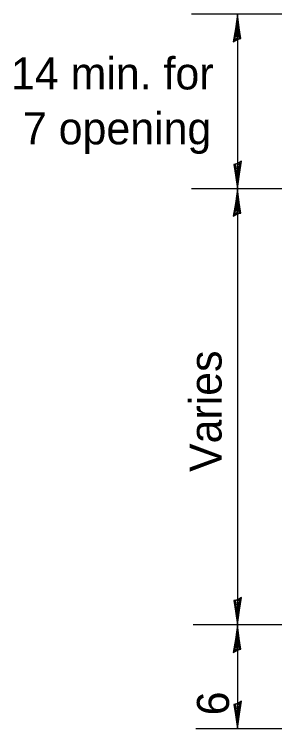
# Model space of a CAD drawing. Extents: x 0 to 2.83, y 0 to 1.83.
# Drawn here: x 1.8878 to 1.9825, y 1.154 to 1.4141 of the extents above; entities that cross this region are included whole.
import ezdxf

# ---------------------------------------------------------------- set-up
doc = ezdxf.new("R2010")
doc.units = 0
doc.layers.add('RD_Pr_Roadway_Dimensions', color=7, linetype='Continuous')

msp = doc.modelspace()

# ---------------------------------------------------------------- linework, layer by layer
at = {"layer": 'RD_Pr_Roadway_Dimensions'}
for p, q in [((2.1298, 1.41409), (1.95226, 1.41409)), ((1.96895, 1.41409), (1.96895, 1.35057)), ((2.10561, 1.35057), (1.95226, 1.35057)), ((1.96895, 1.35057), (1.96895, 1.19175)), ((2.02779, 1.19175), (1.9528, 1.19175)), ((1.96895, 1.19175), (1.96895, 1.15395)), ((2.05884, 1.15395), (1.95387, 1.15395))]:
    msp.add_line(p, q, dxfattribs=at)
for points in [[(1.96881, 1.40491), (1.97018, 1.40522), (1.96959, 1.4091), (1.96895, 1.41409), (1.96821, 1.40876), (1.96739, 1.40409), (1.96881, 1.40491), (1.96972, 1.40532), (1.96894, 1.41074), (1.9679, 1.40481), (1.96906, 1.40569), (1.96891, 1.40818), (1.96854, 1.40578)], [(1.96908, 1.35975), (1.96771, 1.35944), (1.9683, 1.35556), (1.96895, 1.35057), (1.96968, 1.3559), (1.9705, 1.36057), (1.96908, 1.35975), (1.96817, 1.35934), (1.96895, 1.35392), (1.96999, 1.35984), (1.96883, 1.35897), (1.96899, 1.35648), (1.96935, 1.35887)], [(1.96881, 1.34138), (1.97018, 1.34169), (1.96959, 1.34557), (1.96895, 1.35057), (1.96821, 1.34524), (1.96739, 1.34057), (1.96881, 1.34138), (1.96972, 1.34179), (1.96894, 1.34721), (1.9679, 1.34129), (1.96906, 1.34216), (1.96891, 1.34465), (1.96854, 1.34226)], [(1.96908, 1.20094), (1.96771, 1.20063), (1.9683, 1.19675), (1.96895, 1.19175), (1.96968, 1.19708), (1.9705, 1.20175), (1.96908, 1.20094), (1.96817, 1.20053), (1.96895, 1.19511), (1.96999, 1.20103), (1.96883, 1.20016), (1.96899, 1.19767), (1.96935, 1.20006)], [(1.96881, 1.18257), (1.97018, 1.18288), (1.96959, 1.18676), (1.96895, 1.19175), (1.96821, 1.18642), (1.96739, 1.18175), (1.96881, 1.18257), (1.96972, 1.18298), (1.96894, 1.1884), (1.9679, 1.18248), (1.96906, 1.18335), (1.96891, 1.18584), (1.96854, 1.18345)], [(1.96908, 1.16314), (1.96771, 1.16283), (1.9683, 1.15895), (1.96895, 1.15395), (1.96968, 1.15928), (1.9705, 1.16395), (1.96908, 1.16314), (1.96817, 1.16273), (1.96895, 1.15731), (1.96999, 1.16323), (1.96883, 1.16236), (1.96899, 1.15987), (1.96935, 1.16226)]]:
    msp.add_lwpolyline(points, dxfattribs=at)

# ---------------------------------------------------------------- texts
for s, p in [('14 min. for', (1.88658, 1.38673)), (' 7 opening ', (1.88658, 1.36673))]:
    msp.add_text(s, height=0.0116667, dxfattribs=at).set_placement(p)
for s, p in [('Varies', (1.96319, 1.24744)), (' 6', (1.9659, 1.15449))]:
    msp.add_text(s, height=0.011667, rotation=90, dxfattribs=at).set_placement(p)

doc.saveas('drawing.dxf')
